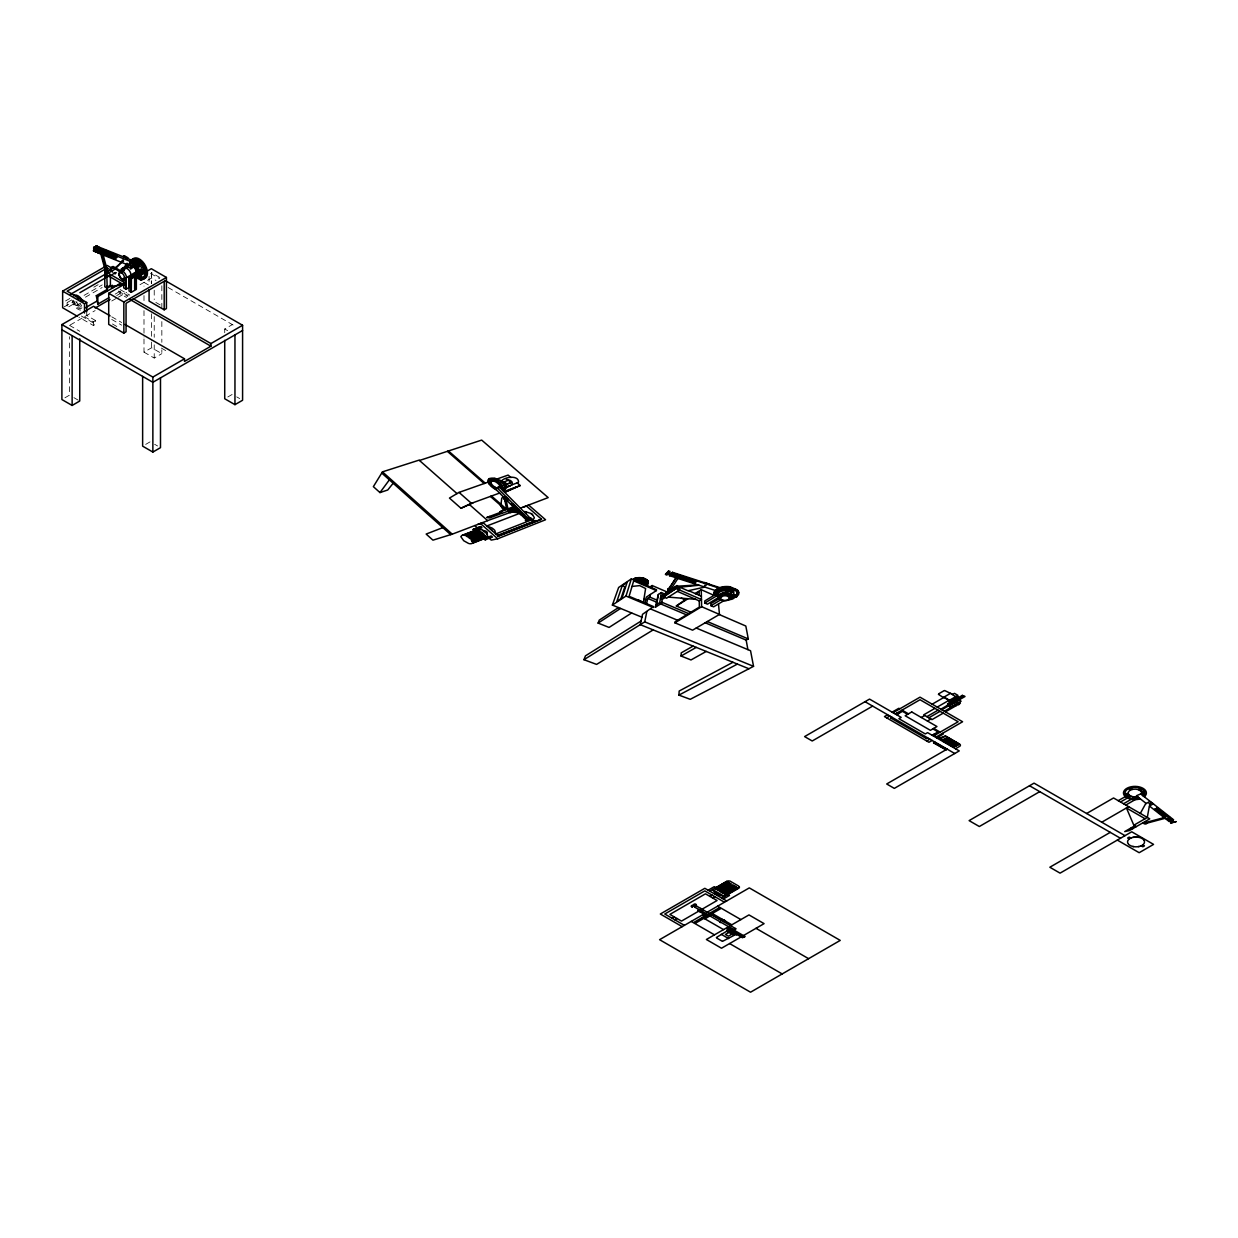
<?xml version="1.0" encoding="UTF-8"?>
<svg xmlns="http://www.w3.org/2000/svg" width="1238" height="1238" viewBox="0 0 1238 1238"><rect width="100%" height="100%" fill="white"/><g stroke="black" fill="none" stroke-linecap="round" stroke-linejoin="round"><path stroke-width="0.75" stroke-dasharray="5 3.75" d="M115.676 272.453L114.747 273.923L114.345 273.149M112.627 274.078L115.799 272.19M69.87 298.451L64.871 301.329L67.1 302.629L72.098 299.735M111.25 275.006L116.078 272.221M113.525 274.155L116.62 272.375M116.357 273.18L115.057 273.923M93.809 287.201L100.479 283.347M64.283 306.807L74.187 301.097M84.076 295.387L102.212 284.91M68.755 306.792L77.112 301.979M85.453 297.166L102.15 287.526M76.741 305.492L78.953 304.208M115.165 294.133L121.463 290.497M116.666 295.588L119.962 293.685L126.586 297.507M70.21 324.975L95.125 310.583M111.745 301.004L116.728 298.126M118.384 297.166L126.694 292.369M139.987 284.694L151.624 277.977L156.003 280.5M84.509 316.727L93.376 321.849L95.605 320.565L95.605 324.217L93.376 325.501L78.814 317.098M64.949 397.785L69.529 395.139L69.529 336.69M143.995 338.949L143.995 352.149L151.624 347.739L161.838 353.65L161.838 349.874M143.995 352.149L154.224 358.045L161.838 353.65M224.728 332.759L224.728 328.999L232.357 324.588M145.682 444.396L150.262 441.749M227.777 396.996L232.357 394.349M159.888 277.544L151.624 272.778L151.624 283.626M150.587 273.443L159.656 278.674M168.151 287.526L235.963 326.677M148.374 284.91L143.995 282.372L143.995 286.148M224.728 328.999L227.653 330.685M112.364 272.236L115.474 274.031M155.849 302.412L160.383 305.043M120.101 289.537L129.804 295.139M128.241 295.82L119.962 291.054L119.962 293.685M118.244 291.038L127.746 296.516M111.745 316.804L121.664 322.53M111.745 319.435L121.664 325.161M161.358 348.079L166.325 350.942M112.457 323.985L120.009 328.333M236.737 396.887L239.661 398.574M95.605 320.565L86.722 315.442L86.722 311.744M81.352 316L95.605 324.217M69.529 325.377L79.743 331.273M73.909 397.661L79.743 401.035M154.642 444.287L157.566 445.974M161.838 285.761L161.838 308.386M161.838 321.586L161.838 342.322M154.224 290.172L154.224 299.596M154.224 316.557L154.224 337.309M154.224 344.845L154.224 358.045M151.624 313.802L151.624 340.202M151.624 342.09L151.624 347.739M151.315 272.375L151.315 283.347M149.086 276.368L149.086 283.982M143.995 295.572L143.995 303.124M143.995 310.661L143.995 337.061M93.376 321.849L93.376 325.501M67.1 302.629L67.1 306.049M79.356 303.325A1.934 1.114 60 0 1 77.994 304.115A1.934 1.114 60 0 1 76.632 301.747M80.424 303.325A3.497 2.027 60 0 1 78.52 305.631A3.497 2.027 60 0 1 75.58 301.747M81.569 304.904A5.076 2.925 60 0 1 78.381 306.885A5.076 2.925 60 0 1 74.559 301.716M81.956 307.751A6.654 3.838 60 0 1 76.833 307.132A6.654 3.838 60 0 1 73.305 300.215M80.671 310.042A8.217 4.751 60 0 1 74.744 306.235A8.217 4.751 60 0 1 72.206 298.59M114.886 274A8.496 4.906 60 0 1 115.119 272.484M74.419 303.295A1.934 1.114 60 0 0 76.632 305.538A1.934 1.114 60 0 0 76.261 302.629A1.934 1.114 60 0 0 74.419 303.295"/><path stroke-width="1.5" d="M678.734 577.96L694.626 583.083L679.368 577.45L678.3 578.347M679.507 576.831L676.613 576.32M677.851 576.645C680.73 576.831 676.041 578.657 677.511 576.676M706.093 585.481L704.468 585.326M102.398 253.388C100.68 254.1 102.243 251.051 102.63 252.707M105.849 276.476L105.741 274.882A1.578 0.913 60 0 1 105.849 274.124M502.907 490.542L505.135 489.149L505.119 486.503A12.38 7.149 0 0 0 503.742 484.476M102.785 251.02C101.593 250.695 103.481 256.947 101.686 252.212M668.427 590.557C671.801 589.211 668.118 592.584 668.876 590.232M505.692 487.633L505.135 485.064A13.989 8.078 0 0 0 501.7 482.17M716.369 937.506L726.768 931.177L734.057 935.371L722.559 941.329M490.619 479.276L498.465 482.387A24.915 14.392 0 0 1 500.725 484.553L502.396 488.886A3.466 1.996 0 0 1 501.963 489.583M492.322 530.746L492.306 530.638A4.194 2.414 0 0 0 490.496 529.152M676.567 576.366L669.062 589.319M696.22 628.037L750.553 650.739L753.54 666.338L690.231 699.315L678.935 695.106L679.167 691.036L732.942 662.284M706.248 651.436L690.99 659.962L681.055 656.016L681.225 652.859L693.079 646.097M718.767 590.959L720.315 590.186M699.021 585.234L679.786 587.199L679.569 590L666.524 598.248L663.738 596.283M97.771 249.457L97.121 251.593A3.141 2.058 -68.2 0 1 96.285 252.072C93.515 251.082 96.61 248.73 93.639 247.879A3.141 2.058 -68.2 0 1 94.243 246.888L95.311 247.275L96.131 245.789A3.141 2.058 -68.2 0 1 96.889 246.006L96.595 247.569L97.647 248.204M674.091 589.628L672.296 589.149L676.892 586.224L678.687 586.719L678.486 589.087L676.737 588.019L663.63 597.01M136.551 266.449L137.913 260.197L139.368 261.203L138.873 266.959L136.551 266.449L137.913 260.197M138.022 267.454L139.368 261.203M718.489 603.927L719.464 614.419L692.584 630.173L674.896 622.822L674.973 621.832L699.346 607.1L699.269 600.894L701.466 599.548L676.66 588.731M690.912 612.191L676.319 605.986L686.873 598.619M512.238 484.692L512.176 482.201A11.962 6.902 0 0 0 510.335 480.468L506.234 479.261M676.892 586.224L698.062 584.924M96.301 251.979L96.162 251.097L97.121 251.593M1133.265 798.634L1133.466 796.808M1135.354 798.711L1135.555 796.885M676.412 577.728L669.433 575.716L672.497 572.327L719.696 587.601M101.856 252.892L101.578 252.15L102.445 253.527M501.003 504.33L501.761 498.047L505.15 496.701L508.354 499.502L504.949 500.833L506.713 509.344L500.106 511.665L502.04 513.352L515.039 508.648M669.433 575.716L670.253 574.37M676.335 577.016C676.118 575.314 680.358 577.976 680.683 576.212L677.557 575.206L675.174 577.341M664.001 594.441L668.118 591.176L669.99 591.996L672.141 590.634L670.408 589.876M662.794 595.215L663.073 593.281L661.355 592.553L658.337 594.488L655.304 607.301L661.587 603.339L662.16 599.424L665.023 597.614M488.855 480.623L490.604 484.878A24.946 14.407 0 0 0 492.786 486.967L495.03 488.484M655.304 607.301L656.635 604.562L659.777 602.566L661.355 592.553M95.403 251.732L95.419 251.624A3.141 2.058 -68.2 0 0 96.239 251.237M656.635 604.562L658.337 594.488M668.009 589.273L668.118 589.195A1.702 0.99 0 0 1 669.139 588.886M1140.322 813.412L1145.552 803.911L1149.638 801.559L1153.414 803.741L1149.344 806.093L1147.301 817.451L1133.822 825.235L1126.441 807.965L1145.073 818.736M748.897 668.752L640.263 624.648L642.522 614.327L653.478 606.558L629.105 596.314L633.686 580.839L656.372 590.588L656.511 589.768L631.318 578.92L618.644 587.462L612.377 605.072L641.888 617.189M653.2 629.894L596.577 664.404L583.949 659.699L644.735 621.863L646.824 611.603M646.623 603.68L647.737 598.418L649.795 597.103L650.321 594.503M651.714 587.71L652.163 585.543L666.942 591.919M645.013 602.999L646.313 597.103L656.372 590.588M101.593 252.521L100.557 252.97L101.578 253.481M647.428 585.853L648.139 582.123A7.304 4.209 0 0 0 648.016 581.612A7.474 4.318 0 0 0 647.799 581.117L646.824 585.373A7.753 4.472 0 0 0 646.499 584.878A8.016 4.627 0 0 0 646.066 584.413A8.279 4.782 0 0 0 645.54 583.965L646.53 579.74A8.155 4.704 0 0 1 647.056 580.173A7.908 4.565 0 0 1 647.474 580.637L646.499 584.878M643.404 602.333L645.617 588.545L639.721 585.62L632.03 586.41M647.087 585.713L648.016 581.612M646.066 584.413L647.056 580.173M645.462 583.903L645.803 580.034M642.568 582.541C643.172 586.007 644.983 570.625 641.686 582.309C636.936 583.268 644.379 571.677 640.866 582.154M667.762 589.582L668.164 588.839A1.718 0.99 0 0 1 669.387 588.514M638.344 581.922L640.015 577.744L640.975 577.821M638.096 581.829L639.056 577.728L637.09 581.396M637.941 581.767L639.056 577.728L640.015 577.744M505.259 487.385L506.063 487.849L505.259 488.84M636.286 581.055L638.096 577.775M636.611 581.195L637.183 577.883L635.496 580.715M635.295 580.622L635.419 578.254A8.202 4.735 0 0 0 634.614 578.517A7.954 4.596 0 0 0 633.887 578.811A7.722 4.457 0 0 0 633.222 579.167L633.222 579.167A8.604 4.967 0 0 1 642.011 577.852A8.465 4.89 0 0 1 648.201 581.984A7.18 4.147 0 0 1 648.139 582.618A7.691 4.441 0 0 0 647.459 580.529M634.8 580.405L636.162 578.069M634.135 580.127L634.614 578.517M633.562 579.879L634.413 579.167M666.477 573.921A3.234 1.872 0 0 1 666.245 574.293L667.468 574.68A7.273 4.194 0 0 0 667.762 574.463L668.102 574.076A3.853 2.228 0 0 1 668.319 573.751A6.159 3.559 0 0 1 669.356 572.745L668.737 571.708A2.12 1.223 0 0 1 668.334 571.987M612.377 605.072L625.995 596.066L631.318 578.92M666.261 574.293A7.351 4.24 0 0 0 666.555 574.076L666.895 573.689A5.834 3.374 0 0 1 668.18 572.374L668.659 571.817M668.195 571.879L668.211 571.801A6.422 3.714 0 0 1 668.845 571.028L670.021 571.414A7.722 4.457 0 0 0 669.541 571.971M620.934 598.681L624.85 586.766L622.25 585.651L616.864 601.374L622.049 597.939L627.109 582.386L622.25 585.651M505.769 486.24L505.584 485.017M98.731 250.107C101.408 249.472 95.976 252.103 98.591 249.209M583.949 659.699L585.435 655.861L641.036 621.074M631.659 612.98L609.065 627.434L598.109 623.085L599.238 620.145L618.474 607.564M641.903 577.945L640.944 578.332M126.539 258.51L126.988 259.268M500.137 487.741L499.425 485.079A16.605 9.579 0 0 0 497.088 482.805C495.68 480.978 489.521 479.725 491.316 483.609A15.645 9.037 0 0 0 494.906 487.107M98.591 249.968L98.808 249.581M106.143 253.542L103.899 254.827L101.547 254.053L106.808 272.112M131.073 260.924L129.634 262.642L131.073 260.924L135.901 266.124M116.96 257.566L115.985 257.504L116.883 256.529M97.229 248.962C94.63 252.506 93.779 251.422 93.639 247.879M96.131 245.789L98.622 248.234M121.417 272.499L127.034 263.214M123.444 270.333L127.189 264.143M457.008 493.606L419.078 460.134L382.465 471.864L373.365 486.658L379.973 492.585L387.726 490L393.158 483.253M101.686 253.929C94.305 249.442 114.933 250.664 101.129 250.215M670.392 589.892A1.78 1.037 0 0 0 668.009 589.984L668.195 591.222M676.536 577.558L667.886 589.737A1.563 0.898 0 0 0 667.684 590.124M670.64 589.598L678.254 577.96A1.609 0.928 0 0 0 678.919 577.775M487.354 532.789L487.292 532.355A4.921 2.832 0 0 0 485.9 531.179L482.712 530.328A15.196 8.774 0 0 0 481.582 529.725L478.812 528.966M379.973 492.585L389.366 479.864M934.396 741.763L933.545 742.908L945.925 749.795M738.715 592.708L738.606 592.135A10.136 5.85 0 0 0 737.353 589.892L729.987 586.75A13.618 7.861 0 0 0 721.027 587.199L717.096 588.793L714.295 591.625A10.183 5.881 0 0 0 713.97 593.373L714.017 593.946A10.043 5.803 0 0 0 714.326 595.153M510.427 510.443L511.526 511.402A3.374 1.95 0 0 1 511.975 511.928L510.861 512.253A3.559 2.058 0 0 0 510.474 511.805L509.375 510.845M101.64 252.072L102.615 252.722M419.465 460.474L481.675 440.094L548.186 497.599L520.393 508.184M530.05 518.49L530.189 518.474A4.967 2.878 0 0 0 531.179 518.227L531.845 518.908M671.182 573.519L672.497 572.327M502.829 490.465L503.479 487.896L501.653 484.631A28.799 16.62 0 0 0 498.899 481.984C496.159 477.605 483.841 476.63 489.087 483.934M133.333 264.298L133.658 264.189A6.747 3.9 60 0 1 139.677 265.118A6.747 3.9 60 0 1 142.463 273.505A6.747 3.9 60 0 1 136.799 273.923L137.248 273.598M694.626 583.083L696.421 581.52L680.374 576.49M121.788 262.27L114.438 268.476L120.024 271.695M122.887 261.62C120.612 260.553 123.877 259.067 123.49 261.187C122.547 258.649 115.088 272.809 107.226 272.639M643.249 584.057L644.658 579.353L645.849 579.291M695.029 904.142L696.298 904.452A6.175 3.559 0 0 1 695.323 904.947L695.183 904.978A2.445 1.408 0 0 1 695.447 904.638L693.853 904.436A5.602 3.234 0 0 1 692.057 905.489L691.315 905.984L692.8 906.061A5.602 3.234 0 0 0 694.657 905.009M501.669 482.201L502.303 481.706L500.972 480.638L494.411 478.069L489.149 478.564M1142.782 844.92L1144.438 845.864L1142.844 846.792L1141.188 845.833M121.649 270.797L120.953 272.67M510.861 512.749L510.133 512.671A3.528 2.043 0 0 1 509.344 512.176L508.276 511.248M505.909 486.952L506.156 485.327A9.424 5.447 0 0 0 505.723 484.584L506.868 484.027L504.284 481.783L503.139 482.356A7.66 4.426 0 0 0 502.117 481.845M1138.387 789.658L1140.399 788.25M1139.981 790.417L1142.009 789.008M488.066 537.153L486.519 533.114A10.477 6.051 0 0 0 484.398 531.334M649.981 586.951L652.163 585.543M598.109 623.085L620.578 608.446M671.383 589.087L676.954 585.528M660.736 596.53L668.706 591.439M678.687 586.719L660.442 598.372L662.16 599.424M691.299 906.309L691.887 906.99A5.463 3.157 0 0 0 692.8 906.371M704.082 582.556L709.173 584.088M695.137 593.513L701.25 589.706L714.001 595.354M676.319 605.986L688.065 598.712M695.926 593.853L699.161 591.841L699.207 595.292M716.616 595.896L716.446 593.869L704.747 600.972L704.824 603.03L716.616 595.896L718.845 596.886M729.538 593.822L731.782 592.476L731.565 591.083L728.068 589.52L725.839 590.866L726.025 592.244A5.354 3.095 0 0 1 729.569 593.822M674.896 622.822L701.621 606.697L719.464 614.419M726.025 592.244L728.269 590.897L731.782 592.476M718.876 597.304L707.471 604.175L704.824 603.03M719.154 598.635L710.844 603.633L710.968 605.707L713.583 606.852L723.797 600.77M710.968 605.707L720.609 599.935M488.082 482.155L459.035 492.399L449.456 498.078L460.969 508.261L473.117 502.798M721.785 596.654L721.506 596.809A3.513 2.027 0 0 0 721.212 599.393M732.509 931.935L733.623 931.58M127.669 264.808L97.616 252.769L97.044 248.126L98.901 247.058L137.789 262.626M97.941 249.395L99.783 248.327L117.3 255.338L115.444 256.405L97.941 249.395L98.266 252.119L115.784 259.144L115.444 256.405M98.266 252.119L100.123 251.051L115.892 257.365M97.616 252.769L99.473 251.701L115.382 258.077M100.742 250.447L103.435 251.144M101.129 254.239L101.872 253.79M103.899 254.827L103.048 251.36M77.205 316.17L62.643 307.767L62.643 291.147L107.164 265.443L111.838 268.151M112.07 270.843L107.164 268.012L67.1 291.147L86.722 302.474L86.722 311.744M112.364 285.251L107.226 288.206L104.781 286.798L104.781 271.23L106.592 270.178L107.366 291.054L106.592 286.241M111.265 270.952L111.265 267.485L113.076 266.449L122.5 271.88M107.366 271.478L113.494 267.934L111.265 267.485M70.427 294.35L105.493 274.109M104.874 275.006L105.818 274.449M125.1 266.278L131.243 262.502L134.277 264.251L134.277 266.758A5.169 2.987 60 0 1 136.397 272.345A5.169 2.987 60 0 1 133.425 274.263M79.897 292.663L104.936 278.21L104.936 273.459M125.317 266.51L128.319 264.762M107.366 276.972L110.43 275.192L110.383 286.396L123.429 284.833M121.231 268.986L128.845 264.592M121.773 268.863L127.793 265.396M121.479 269.42L128.396 265.396M121.386 269.822L127.39 266.356M121.278 270.24L128.566 266.031M128.04 266.557L122.036 270.023L121.881 269.188A8.496 4.906 60 0 1 124.125 270.534M121.943 270.611L127.731 267.284M134.277 266.758L130.764 268.785A5.169 2.987 60 0 0 127.731 267.037L127.731 264.53L130.764 266.278L134.277 264.251M107.366 287.046L110.43 285.282M136.845 270.286L136.969 270.209A4.457 2.569 60 0 0 133.193 265.242M135.917 271.555L136.923 270.967M139.337 269.559L145.341 270.704L144.8 273.041L139.662 271.416L139.337 269.559L145.341 270.704M126.462 277.606L136.412 271.849M108.851 297.77L97.817 304.146L96.316 295.696L107.35 289.336M134.075 274.573L129.031 277.482L129.031 290.992L131.29 292.292L136.35 289.382L136.35 275.409L134.756 274.496A5.169 2.987 60 0 1 134.075 274.573L136.35 275.888L131.29 278.798L129.031 277.482A5.169 2.987 60 0 0 129.711 277.405L134.756 274.496M139.662 271.416L145.666 272.546M62.643 291.147L84.509 303.759L86.722 302.474M137.697 273.01L139.817 272.375L142.509 279.154L141.643 279.649L140.374 279.788L137.697 273.01L139.817 272.375M96.316 295.696L97.817 296.563L119.885 283.827M136.35 275.409L131.29 278.333L129.711 277.405M136.335 276.167L139.383 274.403M136.335 276.863L139.863 274.851M134.927 278.179L151.315 268.708L166.418 277.436L166.418 308.525L164.19 309.81L164.19 281.289L126.059 303.31L126.059 331.83L123.831 333.115L108.712 324.387L108.712 293.298L125.1 283.842M85.345 307.782L96.672 301.252M79.743 338.81L79.743 401.035L72.129 405.445L61.9 399.549L61.9 324.573L93.562 306.297L110.089 315.845M140.374 279.788L142.509 279.154M123.723 278.287L123.723 287.928L125.997 289.243L129.773 287.046M95.202 307.983L110.058 299.395M108.712 293.298L123.831 302.026L166.418 277.436M61.9 324.573L152.862 377.079L184.508 358.803L184.508 361.45L210.924 346.191L210.924 343.56L133.193 298.683M210.924 343.56L242.586 325.284L242.586 400.261L234.957 404.656L224.728 398.76L224.728 340.311M242.586 330.484L152.862 382.294L61.9 329.772M142.633 376.383L142.633 446.16L152.862 452.056L160.491 447.661L160.491 377.884M872.651 706.109L812.221 740.989L804.607 736.595L869.525 699.099L901.187 717.375L898.896 718.69L925.312 733.948L927.587 732.633L959.249 750.909L894.316 788.389L886.702 783.979L947.116 749.098M887.615 714.759L884.458 716.585L928.964 742.289L932.137 740.463M892.134 712.144L898.85 708.275L899.809 708.832M893.093 712.701L920.02 697.164L962.607 721.754L935.68 737.291M886.687 717.87L889.843 716.044M895.322 713.986L920.02 699.733L958.15 721.754L933.452 736.006M890.88 718.009L892.072 717.328M896.652 714.682L902.456 711.339L907.671 714.311M938.93 693.667L944.114 690.665M950.629 693.265L943.31 697.489L938.389 694.317M932.168 704.19L944.269 697.195L949.314 700.12L937.228 707.099M934.938 708.353L923.672 714.852L931.966 719.634L943.232 713.134M948.803 700.646L957.949 695.369L954.436 693.342L952.27 694.595L955.782 696.623M921.289 717.483L924.755 715.471M963.288 695.833L962.421 695.338L954.452 699.934L955.303 700.429M926.829 716.663L938.079 710.163M940.834 709.188L947.704 705.211M941.778 709.73L965.036 696.499L963.582 695.663L947.41 704.995L948.819 705.861M928.825 717.823L940.075 711.324M927.417 721.011L930.883 719.015M944.377 711.231L959.311 702.611L960.379 703.23L945.461 711.85M958.522 704.731L959.388 704.221M926.488 738.575L927.68 737.879M932.276 735.233L938.064 731.89M926.751 741.005L929.908 739.163M936.64 737.848L943.356 733.979L942.397 733.422M939.023 738.204L945.553 735.976L959.574 744.069A2.832 1.64 0 0 1 960.177 745.88M933.591 742.877L934.969 742.088M940.354 738.978L945.538 735.976M943.217 739.643L955.241 746.576L943.062 739.72M946.033 738.003L958.197 744.874M942.814 741.407L943.696 740.897L937.522 737.353M957.051 745.524L945.136 738.529M708.121 890.215L714.28 886.656L715.935 887.615M955.504 748.742L959.574 746.39M709.776 891.174L726.66 881.456L714.79 888.482M715.007 888.621L727.031 881.673M715.301 888.791L727.325 881.843M715.657 888.992L727.681 882.06M716.972 889.751L729.105 882.88M717.947 890.308L729.971 883.375M672.079 918.24L674.308 916.956M709.916 896.389L712.144 895.105M714.403 893.836L715.889 892.985M720.222 891.639L732.911 885.077L720.903 892.01M674.803 919.819L677.031 918.534M712.639 897.968L714.868 896.683M717.065 895.384L718.566 894.517M722.079 892.691L734.088 885.758M723.178 893.325L735.202 886.393M736.161 886.95L724.044 893.836L736.068 886.888M698.805 909.512L701.559 911.106M700.662 908.444L703.416 910.038M697.814 910.503L698.758 909.961M725.468 894.656L737.477 887.708M725.824 894.857L737.848 887.925M726.118 895.028L738.127 888.095M698.542 911.245L681.488 921.103L669.882 914.402L705.474 893.821L717.081 900.521L702.426 909.017M721.692 898.045L738.575 888.342A2.832 1.64 0 0 0 739.194 886.547M699.841 911.679L700.785 911.137M723.348 899.005L729.507 895.445L727.851 894.486M703.478 913.876L702.55 914.418L705.118 915.903M702.936 914.65L659.575 939.688L750.538 992.211L840.246 940.4L749.3 887.894L707.177 912.205M704.902 914.603L705.83 914.062M705.691 915.052L706.635 914.511L698.82 910.007M707.502 914.526L693.992 922.325L695.477 923.192L703.958 918.302M709.343 913.458L719.216 907.764L720.717 908.63L712.252 913.52M708.987 915.393L705.041 917.668L704.267 916.383M710.844 914.325L710.194 913.954M704.902 918.844L709.931 915.934M711.788 914.867L713.196 914.062M720.934 919.772L722.002 919.153M725.793 921.335L724.71 921.954L712.113 914.681M728.578 926.705L706.387 939.503L721.506 948.231L741.129 936.903M730.435 925.622L748.975 914.913L764.094 923.641L743.434 935.572M728.161 928.423L727.294 928.918L732.71 932.044M727.882 929.258L728.733 928.763M727.016 930.156L736.393 934.922L727.046 930.156M727.279 931.456L728.284 930.883M733.608 929.599L735.465 928.531M728.919 932.415L725.406 934.442L728.439 936.191L731.952 934.164M732.602 932.585L733.979 931.796M734.474 932.075L733.128 932.291M735.093 932.431L734.227 932.926L742.475 937.677L743.326 937.181M734.722 933.204L735.573 932.709M733.592 935.108L734.598 934.52M736.192 934.056L737.043 933.56M736.641 934.319L737.492 933.823M737.012 934.535L737.879 934.04M742.15 937.491L743.017 936.996M743.698 937.398L745.152 936.562L728.919 927.2L727.48 928.036L743.667 937.383M1039.75 791.639L979.335 826.52L969.106 820.624L1034.04 783.143L1125.002 835.65M1086.624 813.505L1113.55 797.968L1149.746 818.86L1129.505 830.543L1124.723 831.58L1134.766 825.777M1118.239 800.677L1125.296 796.607M1126.441 795.941L1128.777 794.595M1120.514 801.992L1127.416 797.999M1128.53 797.365L1130.758 796.065M1140.244 790.602L1144.082 791.887L1142.72 792.66M1123.547 803.741L1131.269 799.284M1132.538 798.541L1133.327 798.077M1125.822 805.04L1135.215 799.624M1136.995 798.587L1137.443 797.783M1101.743 822.233L1128.669 806.681M1110.269 832.354L1049.839 867.234L1060.068 873.146L1131.718 831.781L1153.568 844.393L1139.177 852.703L1117.326 840.091M681.055 656.016L696.267 647.381M705.211 622.76L746.158 640.108L748.294 638.932L745.818 626.026L719.247 614.543M506.651 500.198L519.712 513.352L486.828 525.98L491.966 527.992A23.537 13.587 0 0 1 494.798 530.406L495.819 533.918L533.609 519.062L534.383 517.747L532.835 515.132A18.725 10.802 0 0 0 530.731 513.368L524.603 511.449M678.935 695.106L737.399 664.079M123.924 280.175L122.624 279.571M94.212 250.772L94.289 250.726A3.141 2.058 -68.2 0 0 94.599 251.593M730.606 590.65L734.351 588.777L735.883 589.628M730.993 590.82L734.413 589.118L735.945 589.953L731.72 592.074M693.806 904.467L695.4 904.653M528.796 518.939L527.93 519.233M509.886 483.099L511.062 482.526L508.462 480.282L504.284 481.783M460.969 508.261L471.415 503.324L499.579 493.064M505.909 487.772L510.304 485.698M526.429 513.368L525.779 512.192L526.475 512.764M508.57 483.485L508.06 483.687M696.081 904.699L696.158 904.669A7.397 4.271 0 0 0 694.951 905.365M516.586 486.983L504.671 492.322L520.223 485.559L517.174 482.928M666.369 573.813L666.292 573.828A5.54 3.203 0 0 0 665.502 574.525L666.678 574.912M1150.179 804.019L1149.05 803.508L1150.071 804.066M669.418 572.745L668.303 572.312M1176.054 821.63L1170.575 823.038L1176.1 821.614M489.242 538.344L491.238 540.108L497.722 538.778L545.556 519.759L528.765 505.15L525.299 506.327M497.537 535.45L536.085 520.564L497.815 535.698M498.156 535.992L541.532 519.186L526.444 506.048L522.993 507.193M541.532 519.186L498.434 536.24L483.006 522.606L477.729 524.448M472.653 542.662L486.209 537.338M472.637 542.925L486.178 537.601M472.251 543.389L491.176 535.93L492.476 537.075L484.956 539.907L483.779 538.855M471.554 540.542L485.358 535.435M485.683 535.899L472.096 541.285M472.297 541.64L485.358 536.069M472.483 542.027L486.07 536.688M472.606 542.368L486.178 537.029M522.049 515.132L524.386 517.484L525.361 517.113M483.671 533.593L469.512 538.468L483.145 533.114M470.827 539.722L484.228 534.506M521.523 515.178L524.432 518.103L529.214 517.097L499.425 487.029L494.86 488.329L503.711 497.227M467.33 536.828L480.793 531.69M468.475 537.632L482.077 532.278M442.833 527.62L426.151 534.058L432.929 540.155L452.241 534.166L487.679 520.656L469.419 504.547M466.401 536.24L480.205 531.056L466.556 536.333M474.433 530.56L473.164 529.446L480.669 526.614L481.953 527.759L462.641 535.095M473.164 529.446L480.669 526.614M463.507 535.064L477.079 529.849M521.152 512.872L520.177 513.244L511.108 504.098L512.578 503.912L521.693 513.12M463.925 535.156L477.512 529.926M500.74 512.223L486.952 517.438L489.552 517.964L501.978 513.306M510.69 510.66L511.82 510.489A2.6 1.501 0 0 1 512.424 510.83L517.778 511.402M512.439 510.83L511.387 511.232L518.366 512.006M487.633 520.625L510.211 512.455M513.909 510.613L515.89 509.901L514.606 508.787M500.106 511.665L503.587 510.35L500.307 505.104M506.713 509.344L513.259 506.853M513.956 507.565L508.725 509.545L510.783 510.304M504.949 500.833L506.218 500.369L507.936 508.864M508.354 499.502L507.085 499.982L503.866 497.165M504.145 498.543L504.624 499.285M503.866 491.517L520.223 485.559M505.893 486.983L517.36 482.851A2.832 1.625 0 0 0 518.552 481.628C518.118 475.129 505.15 476.63 501.421 480.994M505.847 487.308L510.52 485.606M505.723 484.584L511.062 482.526M494.86 488.329L499.425 487.029M500.353 487.973L501.173 487.679A2.522 1.455 0 0 0 501.885 486.488M500.539 488.159L501.514 487.927A1.996 1.145 0 0 1 502.411 488.67M501.452 482L502.303 481.706M490.604 481.273L493.266 480.329M496.949 479.029L508.137 475.083L511 477.574M491.765 481.118L493.498 480.499A2.29 1.315 0 0 1 495.37 480.561M486.952 517.438L489.83 516.447L491.006 517.484M692.831 906.061L691.949 905.551M692.181 906.943L692.274 906.912A7.397 4.271 0 0 1 693.466 906.216M721.089 587.756L717.142 589.35L714.341 592.197A10.198 5.881 0 0 0 714.017 593.946M719.061 589.582L720.485 589.737M727.031 590.758L727.139 590.727A1.563 0.898 0 0 0 726.35 591.362A1.625 0.944 0 0 0 727.217 590.866M1136.886 797.102L1137.335 797.164A5.2 3.002 0 0 1 1136.763 797.179L1137.304 797.164M1146.264 822.341L1164.138 817.591M1146.899 823.162L1165.066 818.318M720.284 588.267L722.342 587.741L723.967 589.536M692.676 906.309L692.707 906.293A2.878 1.656 0 0 0 692.212 906.495M944.579 690.495L952.595 694.41M730.482 598.016L731.054 597.861A11.034 6.376 0 0 0 734.057 596.67M1132.832 837.383L1133.621 837.228M1139.177 846.498L1138.449 846.637M704.793 587.091L687.957 590.774L679.786 587.199M730.095 598.697L731.147 598.449A10.941 6.314 0 0 0 734.784 596.871M1125.141 793.837L1128.22 793.372M1125.651 794.997L1128.731 794.548M509.406 511.588L510.381 512.3M728.965 599.78L729.847 599.656A13.463 7.784 0 0 0 732.664 598.991L738.421 594.874A10.167 5.865 0 0 0 737.925 590.99L730.08 587.307A13.664 7.892 0 0 0 721.089 587.771M117.966 284.57L121.695 284.121M1134.673 837.089L1135.494 837.043M523.272 515.039L521.213 515.209L519.465 513.445L521.508 513.275L525.5 517.252M714.465 593.931L716.632 593.76M715.997 594.147L714.666 594.952M524.386 517.484L525.933 517.376L523.519 514.946M524.804 511.851L525.748 512.114M639.071 578.239L639.876 578.239M104.921 251.747L104.224 253.125L105.091 251.948M726.706 589.752L726.923 589.768A7.985 4.612 0 0 1 727.604 589.799M1136.577 837.043L1137.397 837.089M638.839 581.937L639.86 582.015M668.303 597.118L695.694 599.331M509.437 511.588L509.808 511.712A1.548 0.898 0 0 1 510.427 512.269M512.021 512.068L519.186 512.826M504.222 498.543L505.073 499.177L503.618 498.929M101.346 254.084L101.454 253.295M1138.449 837.228L1139.223 837.383M1133.559 846.637L1132.832 846.483M94.537 248.234L94.676 248.265A3.141 2.058 -68.2 0 1 95.125 247.244L94.243 246.888M111.265 287.077L113.494 287.51M1141.513 793.868L1144.469 794.533M1142.55 795.4L1143.695 795.663M468.691 543.513L463.739 540.743L461.062 537.029M101.547 252.304L102.011 253.372M730.528 594.364L737.353 596.236L736.239 597.273L730.157 595.602M730.699 594.085L737.291 595.896M477.868 530.019L464.312 535.28M668.319 573.751L670.547 574.463M671.785 574.865L676.01 576.227M679.43 577.326L695.106 582.386M671.677 574.974L675.499 576.923L671.089 575.5L672.838 573.906L677.263 575.33M666.864 573.813L668.071 574.2M677.944 578.456L715.1 590.402M716.988 591.021L718.21 591.408M723.271 588.762L724.091 589.025M672.42 573.008L718.705 587.973M677.573 575.051L680.699 576.072M669.185 572.885L671.367 573.581M501.839 482.062L502.009 482.124A9.068 5.246 0 0 1 505.444 485.033M500.415 512.439L501.39 512.795M644.441 578.61L644.998 583.593M97.044 248.126L135.932 263.694M105.756 253.759L103.388 252.351M644.735 621.863L753.54 666.338M625.995 596.066L653.308 607.518M650.832 609.081L677.588 620.253M647.737 598.418L656.217 602.008M660.674 603.912L686.517 614.853M644.131 599.161L645.71 599.842M649.795 597.103L656.558 599.981M661.757 602.179L688.622 613.584M707.316 621.538L748.294 638.932M659.777 602.566L661.587 603.339M681.411 598.186L685.047 599.749M671.073 588.948L672.265 589.474M670.872 589.242L672.234 589.83M672.188 590.263L670.454 589.505A1.78 1.037 0 0 0 668.056 589.613M677.403 591.377L699.269 600.894M688.591 590.634L701.389 596.252M718.613 594.41L716.848 593.621L717.034 595.648L718.798 596.422M704.793 582.525L706.836 583.438M962.282 695.416L963.149 695.911M1136.623 797.783L1137.505 798.293M955.597 696.715L956.618 697.304M957.036 698.449L957.903 698.928M955.597 699.284L956.448 699.779M953.662 699.795L955.04 700.584M954.08 701.141L953.229 700.646L947.55 703.927L948.416 704.422M955.519 702.286L957.376 703.354M952.827 700.878L953.693 701.373M949.298 700.368L950.304 700.94M943.867 697.427L948.912 700.352M955.225 704.964L956.309 705.583M948.308 703.494L949.159 703.989M1144.98 821.599L1146.434 822.45A1.578 0.913 0 0 1 1146.434 823.734A1.578 0.913 0 0 1 1144.206 823.734L1142.751 822.899M1133.822 825.235L1136.252 826.644M1131.284 827.789L1132.785 828.655M1130.882 838.033L1129.226 837.074L1127.617 838.002L1129.273 838.962M164.855 280.407L242.586 325.284M902.038 710.117L908.491 713.846M933.715 728.408L940.168 732.138M932.895 728.888L938.095 731.875M947.333 737.26L959.342 744.208M947.101 737.384L959.125 744.332M946.807 737.554L958.831 744.502M946.451 737.771L958.475 744.703M1029.521 785.743L1120.483 838.265M944.161 739.086L956.185 746.019M897.581 712.686L898.85 713.413M934.458 733.979L935.727 734.707M896.761 713.165L898.014 713.893M933.638 734.444L934.891 735.186M938.048 737.043L939.534 737.91M943.217 741.175L953.91 747.35M865.022 701.698L954.746 753.509M936.655 743.419L946.807 749.284M936.284 743.636L946.436 749.485M936.005 743.806L946.157 749.655M890.849 718.04L926.457 738.591M104.781 271.23L124.311 282.512M107.226 275.207L124.311 285.08M164.19 309.81L149.086 301.082L149.086 289.677M129.882 299.41L210.924 346.191M124.976 324.433L184.508 358.803M730.59 881.425L738.56 886.021M727.959 882.214L715.935 889.163M737.198 887.553L725.189 894.486M726.691 900.939L704.824 888.311L660.318 914.015L682.169 926.643M724.462 902.223L704.824 890.88L664.76 914.015L684.397 925.359M717.638 906.17L740.897 919.586M756 928.314L808.6 958.676M723.859 919.788L724.725 920.298M710.751 912.654L731.828 924.817M696.189 906.293L694.595 905.38M693.497 906.015L695.091 906.928M704.623 913.273L707.146 914.727M719.835 922.109L720.702 922.62M697.876 910.549L706.062 915.362M698.046 910.951L699.037 911.524M702.952 914.882L703.942 915.455M702.457 917.435L723.534 929.614M721.29 934.334L728.609 938.559M691.222 921.412L714.481 934.845M729.6 943.557L782.184 973.935M716.817 938.11L722.079 941.143M137.047 260.692L138.517 261.698M137.418 265.953L138.873 266.959M721.259 599.378L722.094 599.842A4.07 2.352 0 0 0 728.037 599.672A4.07 2.352 0 0 0 727.619 596.298A4.07 2.352 0 0 0 721.8 596.654M499.951 480.824L500.663 481.35A28.675 16.558 0 0 1 503.061 483.594L505.228 487.246M1152.501 803.214L1140.693 793.929L1136.391 795.755L1146.249 803.508M1153.274 803.818L1173.624 819.819L1169.306 821.645L1149.452 806.031M1167.372 815.981L1157.251 808.027L1154.714 809.095L1164.834 817.065M1169.322 817.513L1172.077 819.695L1169.554 820.763L1166.8 818.597M1156.617 808.306L1166.738 816.26M1168.687 817.792L1171.442 819.958M1172.092 820.469L1173.686 821.723M1155.364 808.832L1165.484 816.786M1167.434 818.318L1170.189 820.485M1170.839 821.011L1172.432 822.264M532.031 519.681L533.733 521.167M448.249 450.787L485.265 483.145M447.537 451.483L484.182 483.532M514.776 510.273L513.213 507.843M512.64 509.499L513.755 510.458A3.977 2.306 0 0 1 514.265 511.015M511.588 509.901L512.687 510.861M508.71 511.093L491.501 496.005L490.465 496.484L505.584 509.731M459.035 492.399L471.415 503.324M480.499 523.55L497.722 538.778M474.804 525.562L477.373 527.837M473.798 529.26L475.098 530.39M484.352 538.607L485.652 539.768M382.465 471.864L452.241 534.166M381.737 473.04L450.694 534.646M1130.542 787.879L1132.244 789.442M1128.777 788.529L1130.48 790.076M525.5 520.053L526.165 520.718A5.989 3.451 0 0 1 527.806 520.239M525.933 520.656L525.268 519.991A6.376 3.683 0 0 0 526.46 519.542M524.587 512.083L526.336 513.847M531.427 519.202L530.746 518.521A4.643 2.677 0 0 0 528.533 519.279M527.821 517.639L528.982 518.799M497.196 487.834L527.063 517.933M521.972 513.089L523.72 514.869M512.3 503.943L521.275 512.996M526.227 517.995L527.496 519.279M1128.592 844.316L1129.056 844.749A8.496 4.906 0 0 0 1139.718 846.359A8.496 4.906 0 0 0 1144.175 840.54L1143.881 840.06M130.207 261.419L135.05 266.619M492.368 479.369L493.436 480.53M721.46 589.845L720.33 588.607L722.373 588.065L723.704 589.536M1143.835 839.983L1143.092 839.209A8.496 4.906 0 0 0 1132.337 837.522A8.496 4.906 0 0 0 1127.88 843.326L1128.174 843.805M101.64 252.97C99.071 254.471 100.247 251.005 101.764 251.979M729.847 593.652C732.973 600.925 727.046 592.522 723.425 594.828C719.588 594.271 717.715 601.389 718.566 593.9M138.965 272.871L141.643 279.649M138.563 272.515L141.24 279.293M95.125 247.244L96.193 247.615L97.013 246.145A3.141 2.058 -68.2 0 1 97.771 246.362M102.893 253.945L107.83 272.267M100.928 254.332L105.864 272.654M746.158 640.108L747.907 649.641M144.475 271.199L144.8 273.041M140.203 269.064L140.528 270.921M733.206 594.782A6.051 3.497 0 0 0 733.654 593.126L733.561 592.6A6.128 3.528 0 0 0 733.02 591.424M728.068 589.52L728.269 590.897M98.901 247.058L99.473 251.701M717.963 598.372L718.055 599.3M701.25 589.706L701.621 606.697M234.957 334.894L234.957 404.656M152.862 377.079L152.862 452.056M134.957 274.991L134.957 288.965M134.648 275.161L134.648 289.135M131.414 277.033L131.29 292.292M131.12 277.204L131.12 291.178M130.764 266.278L130.764 268.785M129.201 278.271L129.201 285.993M125.997 277.668L125.997 289.243M125.672 278.38L125.672 288.021M123.831 302.026L123.831 333.115M107.164 268.012L107.164 271.432M97.817 296.563L97.817 304.146M84.509 303.759L84.509 313.028M72.129 335.684L72.129 405.445M482.696 530.344A23.77 13.726 0 0 1 487.463 534.398M471.771 543.559A3.606 2.074 0 0 1 469.419 543.652M461.124 536.503A3.559 2.058 0 0 1 462.439 535.156M531.056 513.615A3.652 2.105 0 0 1 532.479 514.791M502.489 488.236A6.685 3.853 0 0 1 501.111 487.695M529.926 518.351A3.405 1.965 0 0 1 530.591 518.057A6.066 3.497 0 0 0 529.725 518.211A3.9 2.244 0 0 1 528.781 518.598M529.245 519.929A4.101 2.368 0 0 1 531.442 519.295M525.655 520.13A3.76 2.167 0 0 1 527.388 519.511M496.237 487.834A11.018 6.36 0 0 1 494.891 487.122M496.33 489.799A19.545 11.281 0 0 1 494.411 488.762A27.515 15.877 0 0 1 489.118 483.934M491.269 482.108A6.763 3.9 0 0 1 490.821 479.214M488.948 480.623A2.878 1.671 0 0 1 490.511 479.152M950.196 706.913A3.172 1.826 0 0 1 949.36 706.418M1138.79 797.643A6.252 3.606 0 0 1 1135.463 797.674M1133.435 797.117A6.252 3.606 0 0 1 1132.646 796.73M1141.482 791.639A6.252 3.606 0 0 1 1143.308 794.27M1137.629 796.746A4.457 2.569 0 0 1 1136.763 796.761M1137.474 796.607A6.747 3.9 0 0 1 1128.251 793.543A6.747 3.9 0 0 1 1135.679 789.132A6.747 3.9 0 0 1 1141.25 794.363M1140.322 798.85A11.467 6.623 0 0 1 1123.547 793.821A11.467 6.623 0 0 1 1137.691 786.579A11.467 6.623 0 0 1 1144.33 796.792M1139.378 798.108A9.889 5.71 0 0 1 1125.11 793.713A9.889 5.71 0 0 1 1137.041 787.43A9.889 5.71 0 0 1 1143.339 796.019M726.567 881.41A2.832 1.64 0 0 1 730.095 881.193M693.636 905.876A2.801 1.609 0 0 1 694.518 905.411M676.691 575.5A1.548 0.898 0 0 1 676.149 576.072M646.019 585.249A8.62 4.967 0 0 0 643.667 583.732A9.424 5.447 0 0 0 640.371 582.819M671.244 573.736A1.609 0.928 0 0 1 670.702 574.324M717.313 593.312A5.911 3.42 0 0 1 719.03 590.805A7.289 4.209 0 0 1 726.242 589.706M719.03 591.006A7.304 4.209 0 0 1 726.273 589.922A7.057 4.07 0 0 1 727.155 590.077M718.38 593.9A5.478 3.172 0 0 1 725.716 591.052M726.257 591.331A1.625 0.944 0 0 1 727.062 590.789M736.981 592.569A9.037 5.215 0 0 1 735.697 595.463M637.431 599.826A9.502 5.478 0 0 1 641.021 601.312M668.303 571.105A4.689 2.708 0 0 1 667.282 572.296M666.601 572.977A5.447 3.141 0 0 1 665.456 574.184M732.71 591.578A5.989 3.466 0 0 1 733.654 593.126M729.167 590.015A7.289 4.209 0 0 1 730.9 590.511M731.766 596.035A7.413 4.287 0 0 1 730.312 596.701M722.899 588.375A11.39 6.577 0 0 1 733.453 589.226M730.931 593.002A5.757 3.327 0 0 1 730.033 594.952M719.015 596.112A5.432 3.141 0 0 1 724.029 593.048A5.432 3.141 0 0 1 729.801 595.617M722.497 600.554A5.261 3.033 0 0 1 718.876 597.939M730.559 597.784A5.772 3.327 0 0 1 722.574 600.461M726.257 589.675A7.01 4.039 0 0 1 727.387 589.922M720.841 593.946A5.664 3.265 0 0 1 726.427 593.11A5.664 3.265 0 0 1 730.374 595.54M736.192 595.602A8.836 5.107 0 0 0 735.991 590.928A9.146 5.277 0 0 0 735.264 590.294M715.579 593.822A9.78 5.648 0 0 1 720.671 588.979M718.938 598.774A11.668 6.732 0 0 1 717.498 598.14M723.89 589.443A8.062 4.658 0 0 1 725.808 589.211A7.567 4.364 0 0 1 731.472 590.216M130.083 264.205A6.252 3.606 60 0 1 137.697 269.079A6.252 3.606 60 0 1 133.611 274.155M136.876 270.271A4.457 2.569 60 0 1 134.338 273.056M131.754 263.199A6.252 3.606 60 0 1 138.548 269.807A6.252 3.606 60 0 1 134.168 273.83M130.33 264.359A6.252 3.606 60 0 1 130.64 263.88M133.085 264.762A4.457 2.569 60 0 1 137.232 269.079A4.457 2.569 60 0 1 135.561 272.886M133.008 264.684A4.457 2.569 60 0 1 137.356 269.002A4.457 2.569 60 0 1 135.468 272.793M135.607 272.02A3.575 2.058 60 0 0 136.644 268.6A3.575 2.058 60 0 0 133.131 265.505A3.575 2.058 60 0 1 136.474 268.553A3.575 2.058 60 0 1 135.638 272.081M132.636 266.031A4.457 2.569 60 0 1 135.809 270.565A4.457 2.569 60 0 1 134.199 273.799M123.63 270.472A5.169 2.987 60 0 1 127.143 268.6A5.169 2.987 60 0 1 130.903 274.372A5.169 2.987 60 0 1 128.21 277.513M105.88 276.863A1.578 0.913 60 0 1 105.88 274.31M131.476 261.62A11.467 6.623 60 0 1 144.366 263.895A11.467 6.623 60 0 1 143.082 278.844M140.343 278.225A11.467 6.623 60 0 1 135.313 274.155M132.373 264.313A9.889 5.71 60 0 1 140.265 260.878A9.889 5.71 60 0 1 146.13 274.31A9.889 5.71 60 0 1 136.768 274.372M129.804 264.313A11.467 6.623 60 0 1 139.631 261.048A11.467 6.623 60 0 1 145.372 277.188A11.467 6.623 60 0 1 133.379 274.356M131.213 263.029A9.889 5.71 60 0 1 140.111 262.812A9.889 5.71 60 0 1 144.49 275.78A9.889 5.71 60 0 1 135.313 275.223M93.717 251.237A3.141 2.058 -68.2 0 1 93.33 250.416M134.725 264.406A6.747 3.9 60 0 1 139.693 263.075A6.747 3.9 60 0 1 144.119 270.58A6.747 3.9 60 0 1 140.606 274.403M77.483 298.141A5.076 2.925 60 0 1 78.752 298.931M75.456 296.501A6.654 3.838 60 0 1 81.074 300.215M73.475 295.696A8.217 4.751 60 0 1 82.869 301.67M121.943 269.992A7.552 4.364 60 0 1 122.98 270.503M133.162 261.76A2.832 2.12 -83.1 0 1 134.261 261.852M95.821 249.287C97.028 251.299 97.106 246.455 95.821 249.287M1128.654 837.971L1129.783 838.033L1128.685 837.909M1142.272 845.833L1143.401 845.864L1142.272 845.833M1144.5 823.022L1146.171 823.115L1144.5 823.022M124.342 255.709L123.258 256.328L127.034 258.51L128.118 257.891L124.342 255.709M911.741 711.958L905.164 715.75L930.403 730.327L936.965 726.536L911.741 711.958M957.856 696.592L949.066 701.667L957.872 696.576M959.264 700.12L949.561 705.722L951.418 706.79L961.121 701.188L959.264 700.12M944.455 738.916L956.479 745.864L944.455 738.916M729.677 883.205L717.653 890.153L729.677 883.205M731.07 884.009L718.907 890.865L730.915 883.932M696.576 906.077L694.719 907.145L734.18 929.939L736.037 928.856L696.576 906.077M733.592 885.464L721.568 892.412L733.592 885.464M734.892 886.207L722.868 893.155L734.892 886.207M1167.821 815.796L1164.401 817.25L1166.351 818.782L1169.771 817.328L1167.821 815.796M478.502 530.235L464.884 535.481L478.564 530.266M528.564 519.387C525.871 519.558 530.375 521.213 528.487 519.403M724.493 896.436L719.897 895.291L714.558 892.211L712.577 889.549L724.509 896.42M119.173 274.171A5.2 3.002 60 0 0 125.177 280.082A5.2 3.002 60 0 0 124.017 272.19A5.2 3.002 60 0 0 119.173 274.171M119.158 275.115A3.76 2.182 60 0 0 123.506 279.401A3.76 2.182 60 0 0 122.67 273.691A3.76 2.182 60 0 0 119.158 275.115"/></g></svg>
